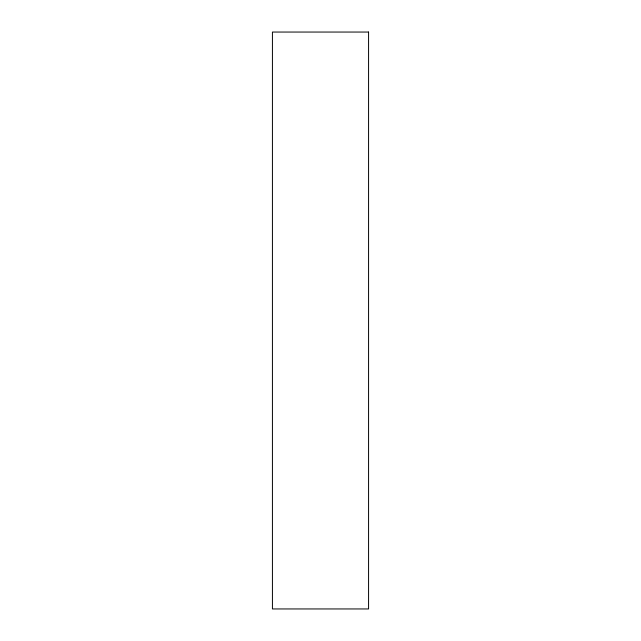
<?xml version="1.0" encoding="UTF-8"?>
<svg xmlns="http://www.w3.org/2000/svg" width="641" height="641" viewBox="0 0 641 641"><rect width="100%" height="100%" fill="white"/><g stroke="black" fill="none" stroke-linecap="round" stroke-linejoin="round"><path stroke-width="0.96" d="M368.575 32.05L272.425 32.05L272.425 608.95L368.575 608.95L368.575 32.05"/></g></svg>
